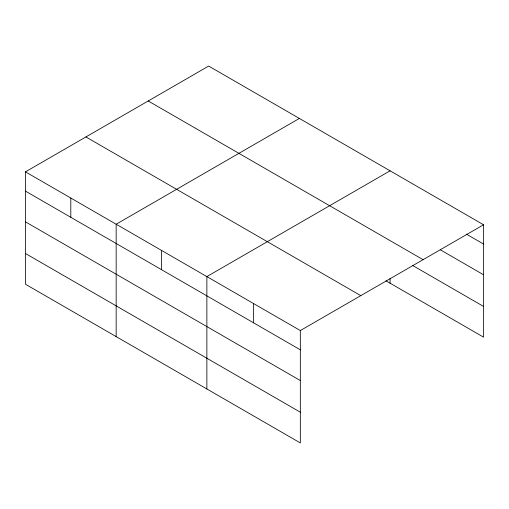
<?xml version="1.0" encoding="UTF-8"?>
<svg xmlns="http://www.w3.org/2000/svg" width="509" height="509" viewBox="0 0 509 509"><rect width="100%" height="100%" fill="white"/><g stroke="black" fill="none" stroke-linecap="round" stroke-linejoin="round"><path stroke-width="0.76" d="M25.45 171.851L300.329 330.551L300.329 442.932L25.45 284.232L25.45 171.851L208.671 66.068L483.55 224.768L483.55 337.149L385.968 280.809M299.381 118.438L116.16 224.221L116.16 336.602M390.091 170.808L206.87 276.591L206.87 388.971M300.329 330.551L483.55 224.768M466.371 234.115L483.55 244.034M440.26 249.766L483.55 274.758M148.208 100.979L423.087 259.679M412.767 265.552L483.55 306.418M85.913 136.946L360.792 295.64M25.45 191.117L300.329 349.817M25.45 221.848L300.329 380.541M25.45 253.501L300.329 412.201M390.091 278.461L390.091 283.189M253.597 303.574L253.597 322.84M161.512 250.409L161.512 269.675M70.802 198.039L70.802 217.305"/></g></svg>
